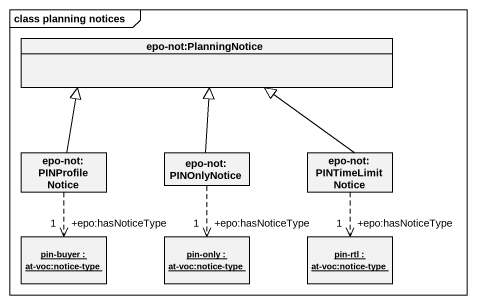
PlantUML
@startuml
mainframe class planning notices
hide circle
hide empty members
class "epo-not:PlanningNotice" as epo_not_PlanningNotice
class "epo-not:PINProfileNotice" as epo_not_PINProfileNotice
class "epo-not:PINOnlyNotice" as epo_not_PINOnlyNotice
class "epo-not:PINTimeLimitNotice" as epo_not_PINTimeLimitNotice
object "pin-buyer : at-voc:notice-type" as pin_buyer
object "pin-only : at-voc:notice-type" as pin_only
object "pin-rtl : at-voc:notice-type" as pin_rtl
epo_not_PINProfileNotice -up-|> epo_not_PlanningNotice
epo_not_PINProfileNotice ..> "+epo:hasNoticeType\n1" pin_buyer
epo_not_PINOnlyNotice -up-|> epo_not_PlanningNotice
epo_not_PINOnlyNotice ..> "+epo:hasNoticeType\n1" pin_only
epo_not_PINTimeLimitNotice -up-|> epo_not_PlanningNotice
epo_not_PINTimeLimitNotice ..> "+epo:hasNoticeType\n1" pin_rtl
@enduml
